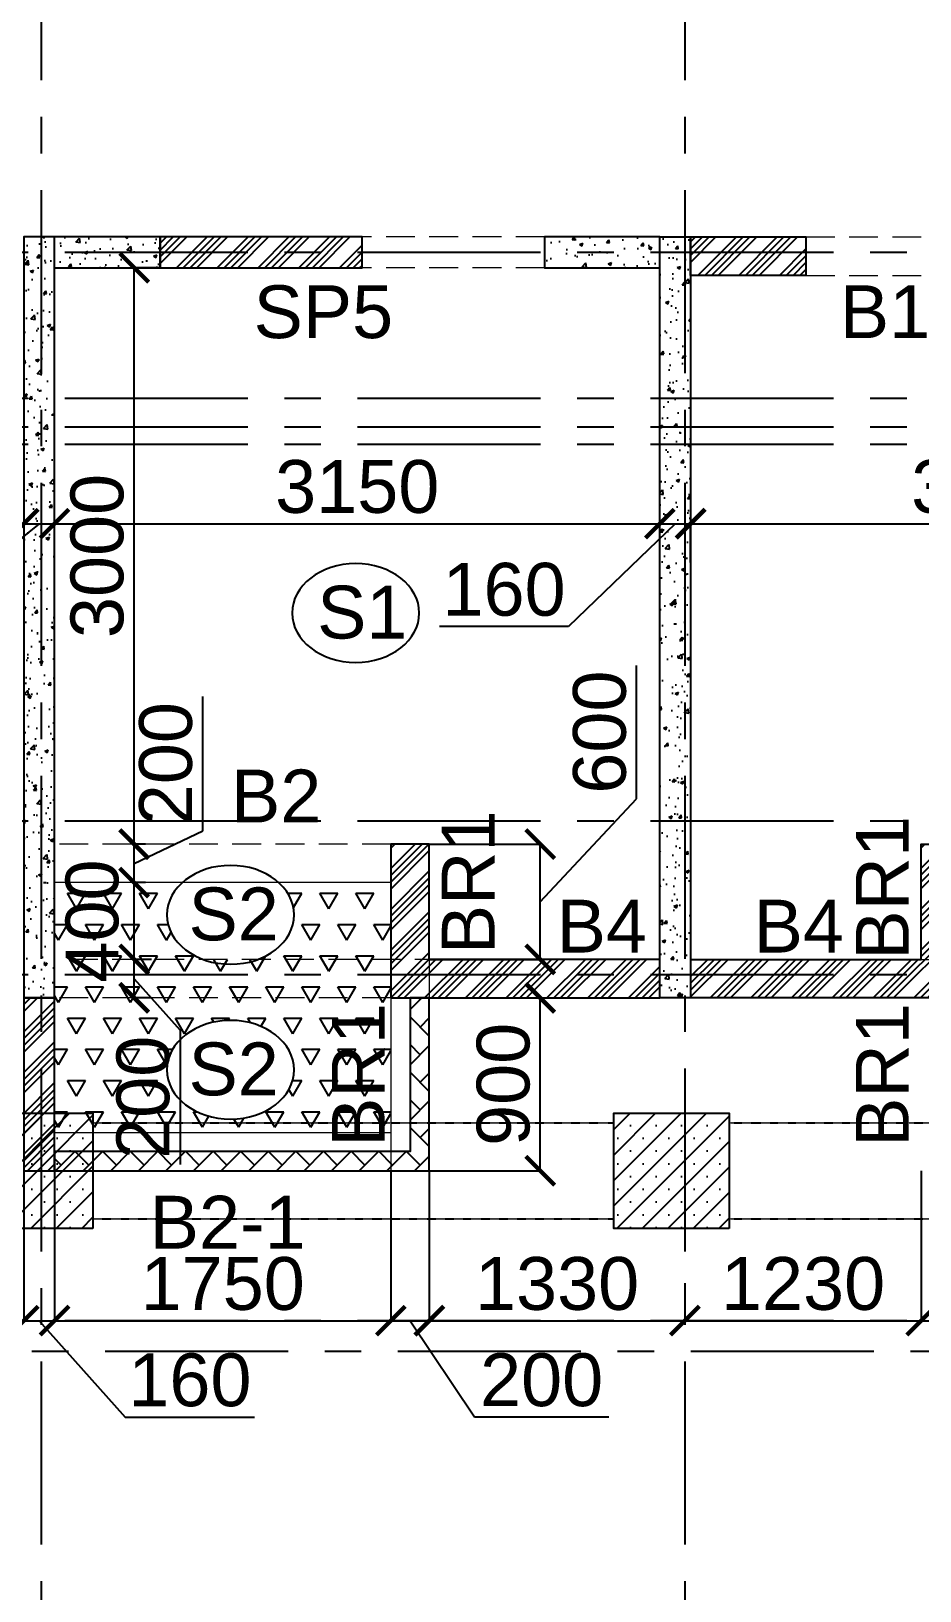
# Model space of a CAD drawing. Header units: inches. Extents: x 278200 to 407749, y -182622 to -96622.
# Drawn here: x 298799 to 303423, y -118751 to -110634 of the extents above; entities that cross this region are included whole.
import ezdxf

# ---------------------------------------------------------------- set-up
doc = ezdxf.new("R2010")
doc.units = ezdxf.units.IN
doc.header["$MEASUREMENT"] = 0
for name, pattern in [('CENTER', [50.8, 31.75, -6.35, 6.35, -6.35]), ('DASHED2', [9.525, 6.35, -3.175]), ('Hidden', [3, 2, -1])]:
    doc.linetypes.add(name, pattern=pattern)
for name, color, linetype in [('160 R.C. WALL HAT', 8, 'Continuous'), ('160 R.C.WALL', 6, 'Continuous'), ('AR-Column', 40, 'Continuous'), ('AR-Hidden', 251, 'DASHED2'), ('BAL. PARAPET WALL', 4, 'Continuous'), ('BEAM TEXT', 4, 'Continuous'), ('DIM', 251, 'Continuous'), ('GRID', 8, 'CENTER'), ('NON S.WALL HATCH', 8, 'Continuous'), ('NON STRUC R.C.WALL', 6, 'Continuous'), ('NON.STRUC.R.C.WALLS', 1, 'Continuous'), ('PARAPET WALL', 4, 'Continuous'), ('SPANRAL BEAM', 3, 'Continuous'), ('SUNKEN', 8, 'Continuous')]:
    doc.layers.add(name, color=color, linetype=linetype)
for name, color, linetype, lineweight in [('BEAMS', 3, 'Continuous', 0), ('SLAB CIR', 1, 'Continuous', 25), ('SLAB TXT', 3, 'Continuous', 0)]:
    doc.layers.add(name, color=color, linetype=linetype, lineweight=lineweight)
doc.styles.add('T200', font='sanss___.ttf', dxfattribs={"height": 275})
doc.styles.add('T300', font='sanss___.ttf', dxfattribs={"height": 350})
doc.dimstyles.new('T 200', dxfattribs={"dimtxt": 275, "dimasz": 150, "dimexe": 1, "dimexo": 0, "dimgap": 50, "dimtad": 1, "dimdec": 0, "dimrnd": 5, "dimdsep": 46, "dimtxsty": 'T200', "dimblk": 'ARCHTICK', "dimcen": 2.5, "dimdle": 1, "dimclrd": 5, "dimclre": 253, "dimclrt": 1, "dimadec": 0, "dimazin": 0, "dimtfac": 1, "dimtdec": 0, "dimtmove": 2, "dimatfit": 3, "dimfxl": 0, "dimarcsym": 0})
pattern_1 = [(45, (2626358.34, -227125.94), (-106.066017, 106.066017), []), (45, (2626393.7, -227125.94), (-106.066017, 106.066017), []), (45, (2626429.05, -227125.94), (-106.066017, 106.066017), []), (45, (2626464.41, -227125.94), (-106.066017, 106.066017), [])]
pattern_2 = [(50, (2464819.82, 125850.9), (179.315046, -15.688034), [18.75, -206.25]), (355, (2464819.82, 125850.9), (-34.687833, 188.048033), [15, -165]), (100.4514445, (2464834.76, 125849.6), (144.627212, 172.359998), [15.935048, -175.285528]), (46.1842, (2464819.82, 125900.9), (266.810333, -41.37982), [28.125, -309.375]), (96.635635, (2464842.05, 125897.46), (233.665486, 243.52965), [23.902586, -262.92844]), (351.184164, (2464819.82, 125900.9), (233.665486, 243.52965), [22.5, -247.5]), (21, (2464844.82, 125888.4), (149.226763, -100.654723), [18.75, -206.25]), (326, (2464844.82, 125888.4), (60.828833, 181.287511), [15, -165]), (71.451445, (2464857.25, 125880.02), (210.055594, 80.632788), [15.935047, -175.285528]), (37.5, (2464819.816, 125850.906), (3.0399638, 83.2234635), [0, -163, 0, -167.5, 0, -165.625]), (7.5, (2464819.82, 125850.91), (65.7673844, 98.602928), [0, -95.5, 0, -159.25, 0, -63.125]), (327.5, (2464764.066, 125850.906), (133.455609, -5.638718), [0, -62.5, 0, -195, 0, -258.75]), (317.5, (2464739.07, 125850.91), (145.7965423, 25.0262456), [0, -81.25, 0, -129.5, 0, -183.75])]
pattern_3 = [(45, (-131825.64, 75915.45), (-66.29126, 66.29126), []), (45, (-131759.35, 75915.45), (-66.29126, 66.29126), [0, -93.75])]

# ---------------------------------------------------------------- blocks, each defined once
blk = doc.blocks.new('_ARCHTICK')
at = {"color": 0, "linetype": 'ByBlock', "const_width": 0.15}
blk.add_lwpolyline([(-0.5, -0.5), (0.5, 0.5)], dxfattribs=at)
blk = doc.blocks.new('*D627')
at = {"layer": 'Defpoints', "color": 0}
for p in [(295610.7, -112968.7, 14.7), (298760.7, -112968.7, 14.7), (298760.7, -113197.1)]:
    blk.add_point(p, dxfattribs=at)
at = {"layer": 'DIM', "color": 253, "lineweight": -2}
for p, q in [((295610.7, -112968.7), (295610.7, -113198.1)), ((298760.7, -112968.7), (298760.7, -113198.1))]:
    blk.add_line(p, q, dxfattribs=at)
at = {"layer": 'DIM', "color": 5, "lineweight": -2}
blk.add_line((295609.7, -113197.1), (298761.7, -113197.1), dxfattribs=at)
at = {"layer": 'DIM', "color": 5, "lineweight": -2, "xscale": 150, "yscale": 150, "zscale": 150, "rotation": 180}
blk.add_blockref('_ARCHTICK', (295610.7, -113197.1), dxfattribs=at)
at = {"layer": 'DIM', "color": 5, "lineweight": -2, "xscale": 150, "yscale": 150, "zscale": 150}
blk.add_blockref('_ARCHTICK', (298760.7, -113197.1), dxfattribs=at)
at = {"layer": 'DIM', "color": 1, "insert": (297185.7, -113005.2), "char_height": 275, "attachment_point": 5, "style": 'T200'}
blk.add_mtext('3150', dxfattribs=at)
blk = doc.blocks.new('*D641')
at = {"layer": 'Defpoints', "color": 0}
for p in [(298760.7, -112968.7, 14.7), (298920.7, -113197.1), (298920.7, -113380.6, 14.7)]:
    blk.add_point(p, dxfattribs=at)
at = {"layer": 'DIM', "color": 253, "lineweight": -2}
for p, q in [((298760.7, -112968.7), (298760.7, -113198.1)), ((298920.7, -113380.6), (298920.7, -113196.1))]:
    blk.add_line(p, q, dxfattribs=at)
at = {"layer": 'DIM', "color": 5, "lineweight": -2}
for p, q in [((298840.7, -113197.1), (298324.5, -113613.4)), ((298759.7, -113197.1), (298921.7, -113197.1)), ((298324.5, -113613.4), (297652.3, -113613.4))]:
    blk.add_line(p, q, dxfattribs=at)
at = {"layer": 'DIM', "color": 5, "lineweight": -2, "xscale": 150, "yscale": 150, "zscale": 150, "rotation": 180}
blk.add_blockref('_ARCHTICK', (298760.7, -113197.1), dxfattribs=at)
at = {"layer": 'DIM', "color": 5, "lineweight": -2, "xscale": 150, "yscale": 150, "zscale": 150}
blk.add_blockref('_ARCHTICK', (298920.7, -113197.1), dxfattribs=at)
at = {"layer": 'DIM', "color": 1, "insert": (297988.4, -113421.6), "char_height": 275, "attachment_point": 5, "style": 'T200'}
blk.add_mtext('160', dxfattribs=at)
blk = doc.blocks.new('*D642')
at = {"layer": 'Defpoints', "color": 0}
for p in [(302070.7, -113197.1), (298920.7, -113380.6, 14.7), (302070.7, -113375.6, 14.7)]:
    blk.add_point(p, dxfattribs=at)
at = {"layer": 'DIM', "color": 5, "lineweight": -2}
blk.add_line((298919.7, -113197.1), (302071.7, -113197.1), dxfattribs=at)
at = {"layer": 'DIM', "color": 253, "lineweight": -2}
for p, q in [((298920.7, -113380.6), (298920.7, -113196.1)), ((302070.7, -113375.6), (302070.7, -113196.1))]:
    blk.add_line(p, q, dxfattribs=at)
at = {"layer": 'DIM', "color": 5, "lineweight": -2, "xscale": 150, "yscale": 150, "zscale": 150, "rotation": 180}
blk.add_blockref('_ARCHTICK', (298920.7, -113197.1), dxfattribs=at)
at = {"layer": 'DIM', "color": 5, "lineweight": -2, "xscale": 150, "yscale": 150, "zscale": 150}
blk.add_blockref('_ARCHTICK', (302070.7, -113197.1), dxfattribs=at)
at = {"layer": 'DIM', "color": 1, "insert": (300495.7, -113005.2), "char_height": 275, "attachment_point": 5, "style": 'T200'}
blk.add_mtext('3150', dxfattribs=at)
blk = doc.blocks.new('*D643')
at = {"layer": 'Defpoints', "color": 0}
for p in [(302230.7, -113197.1), (302070.7, -113375.6, 14.7), (302230.7, -113398.7, 14.7)]:
    blk.add_point(p, dxfattribs=at)
at = {"layer": 'DIM', "color": 5, "lineweight": -2}
for p, q in [((302150.7, -113197.1), (301595.9, -113732.2)), ((302069.7, -113197.1), (302231.7, -113197.1)), ((301595.9, -113732.2), (300923.6, -113732.2))]:
    blk.add_line(p, q, dxfattribs=at)
at = {"layer": 'DIM', "color": 253, "lineweight": -2}
for p, q in [((302070.7, -113375.6), (302070.7, -113196.1)), ((302230.7, -113398.7), (302230.7, -113196.1))]:
    blk.add_line(p, q, dxfattribs=at)
at = {"layer": 'DIM', "color": 5, "lineweight": -2, "xscale": 150, "yscale": 150, "zscale": 150, "rotation": 180}
blk.add_blockref('_ARCHTICK', (302070.7, -113197.1), dxfattribs=at)
at = {"layer": 'DIM', "color": 5, "lineweight": -2, "xscale": 150, "yscale": 150, "zscale": 150}
blk.add_blockref('_ARCHTICK', (302230.7, -113197.1), dxfattribs=at)
at = {"layer": 'DIM', "color": 1, "insert": (301259.8, -113540.3), "char_height": 275, "attachment_point": 5, "style": 'T200'}
blk.add_mtext('160', dxfattribs=at)
blk = doc.blocks.new('*D644')
at = {"layer": 'Defpoints', "color": 0}
for p in [(305380.7, -113197.1), (305380.7, -113375.3, 14.7), (302230.7, -113398.7, 14.7)]:
    blk.add_point(p, dxfattribs=at)
at = {"layer": 'DIM', "color": 5, "lineweight": -2}
blk.add_line((302229.7, -113197.1), (305381.7, -113197.1), dxfattribs=at)
at = {"layer": 'DIM', "color": 253, "lineweight": -2}
for p, q in [((302230.7, -113398.7), (302230.7, -113196.1)), ((305380.7, -113375.3), (305380.7, -113196.1))]:
    blk.add_line(p, q, dxfattribs=at)
at = {"layer": 'DIM', "color": 5, "lineweight": -2, "xscale": 150, "yscale": 150, "zscale": 150, "rotation": 180}
blk.add_blockref('_ARCHTICK', (302230.7, -113197.1), dxfattribs=at)
at = {"layer": 'DIM', "color": 5, "lineweight": -2, "xscale": 150, "yscale": 150, "zscale": 150}
blk.add_blockref('_ARCHTICK', (305380.7, -113197.1), dxfattribs=at)
at = {"layer": 'DIM', "color": 1, "insert": (303805.7, -113005.2), "char_height": 275, "attachment_point": 5, "style": 'T200'}
blk.add_mtext('3150', dxfattribs=at)
blk = doc.blocks.new('*D261')
at = {"layer": 'Defpoints', "color": 0}
for p in [(300870.7, -115664.9, 14.7), (301448.1, -115664.9), (300870.7, -116564.9, 14.7)]:
    blk.add_point(p, dxfattribs=at)
at = {"layer": 'DIM', "color": 253, "lineweight": -2}
for p, q in [((300870.7, -115664.9), (301449.1, -115664.9)), ((300870.7, -116564.9), (301449.1, -116564.9))]:
    blk.add_line(p, q, dxfattribs=at)
at = {"layer": 'DIM', "color": 5, "lineweight": -2}
blk.add_line((301448.1, -116565.9), (301448.1, -115663.9), dxfattribs=at)
at = {"layer": 'DIM', "color": 5, "lineweight": -2, "xscale": 150, "yscale": 150, "zscale": 150}
for p, rotation in [((301448.1, -115664.9), 90), ((301448.1, -116564.9), 270)]:
    blk.add_blockref('_ARCHTICK', p, dxfattribs=dict(at, rotation=rotation))
at = {"layer": 'DIM', "color": 1, "insert": (301256.5, -116114.9), "char_height": 275, "attachment_point": 5, "rotation": 90, "style": 'T200'}
blk.add_mtext('900', dxfattribs=at)
blk = doc.blocks.new('*D262')
at = {"layer": 'Defpoints', "color": 0}
for p in [(300870.7, -114864.9, 14.7), (301448.1, -114864.9), (300870.7, -115464.9, 14.7)]:
    blk.add_point(p, dxfattribs=at)
at = {"layer": 'DIM', "color": 5, "lineweight": -2}
for p, q in [((301949.6, -114629.1), (301949.6, -113934.2)), ((301448.1, -115164.9), (301949.6, -114629.1)), ((301448.1, -115465.9), (301448.1, -114863.9))]:
    blk.add_line(p, q, dxfattribs=at)
at = {"layer": 'DIM', "color": 253, "lineweight": -2}
for p, q in [((300870.7, -114864.9), (301449.1, -114864.9)), ((300870.7, -115464.9), (301449.1, -115464.9))]:
    blk.add_line(p, q, dxfattribs=at)
at = {"layer": 'DIM', "color": 5, "lineweight": -2, "xscale": 150, "yscale": 150, "zscale": 150}
for p, rotation in [((301448.1, -114864.9), 90), ((301448.1, -115464.9), 270)]:
    blk.add_blockref('_ARCHTICK', p, dxfattribs=dict(at, rotation=rotation))
at = {"layer": 'DIM', "color": 1, "insert": (301757.8, -114281.6), "char_height": 275, "attachment_point": 5, "rotation": 90, "style": 'T200'}
blk.add_mtext('600', dxfattribs=at)
blk = doc.blocks.new('*D263')
at = {"layer": 'Defpoints', "color": 0}
for p in [(296970.7, -116564.9, 14.7), (298760.7, -116564.9, 14.7), (298760.7, -117344.9)]:
    blk.add_point(p, dxfattribs=at)
at = {"layer": 'DIM', "color": 253, "lineweight": -2}
for p, q in [((296970.7, -116564.9), (296970.7, -117345.9)), ((298760.7, -116564.9), (298760.7, -117345.9))]:
    blk.add_line(p, q, dxfattribs=at)
at = {"layer": 'DIM', "color": 5, "lineweight": -2}
blk.add_line((296969.7, -117344.9), (298761.7, -117344.9), dxfattribs=at)
at = {"layer": 'DIM', "color": 5, "lineweight": -2, "xscale": 150, "yscale": 150, "zscale": 150, "rotation": 180}
blk.add_blockref('_ARCHTICK', (296970.7, -117344.9), dxfattribs=at)
at = {"layer": 'DIM', "color": 5, "lineweight": -2, "xscale": 150, "yscale": 150, "zscale": 150}
blk.add_blockref('_ARCHTICK', (298760.7, -117344.9), dxfattribs=at)
at = {"layer": 'DIM', "color": 1, "insert": (297865.7, -117153.3), "char_height": 275, "attachment_point": 5, "style": 'T200'}
blk.add_mtext('1790', dxfattribs=at)
blk = doc.blocks.new('*D264')
at = {"layer": 'Defpoints', "color": 0}
for p in [(298760.7, -116564.9, 14.7), (298920.7, -116564.9, 14.7), (298920.7, -117344.9)]:
    blk.add_point(p, dxfattribs=at)
at = {"layer": 'DIM', "color": 253, "lineweight": -2}
for p, q in [((298760.7, -116564.9), (298760.7, -117345.9)), ((298920.7, -116564.9), (298920.7, -117345.9))]:
    blk.add_line(p, q, dxfattribs=at)
at = {"layer": 'DIM', "color": 5, "lineweight": -2}
for p, q in [((298759.7, -117344.9), (298921.7, -117344.9)), ((298840.7, -117344.9), (299289, -117846.4)), ((299289, -117846.4), (299961.3, -117846.4))]:
    blk.add_line(p, q, dxfattribs=at)
at = {"layer": 'DIM', "color": 5, "lineweight": -2, "xscale": 150, "yscale": 150, "zscale": 150, "rotation": 180}
blk.add_blockref('_ARCHTICK', (298760.7, -117344.9), dxfattribs=at)
at = {"layer": 'DIM', "color": 5, "lineweight": -2, "xscale": 150, "yscale": 150, "zscale": 150}
blk.add_blockref('_ARCHTICK', (298920.7, -117344.9), dxfattribs=at)
at = {"layer": 'DIM', "color": 1, "insert": (299625.1, -117654.6), "char_height": 275, "attachment_point": 5, "style": 'T200'}
blk.add_mtext('160', dxfattribs=at)
blk = doc.blocks.new('*D265')
at = {"layer": 'Defpoints', "color": 0}
for p in [(298920.7, -116564.9, 14.7), (300670.7, -116564.9, 14.7), (300670.7, -117344.9)]:
    blk.add_point(p, dxfattribs=at)
at = {"layer": 'DIM', "color": 253, "lineweight": -2}
for p, q in [((298920.7, -116564.9), (298920.7, -117345.9)), ((300670.7, -116564.9), (300670.7, -117345.9))]:
    blk.add_line(p, q, dxfattribs=at)
at = {"layer": 'DIM', "color": 5, "lineweight": -2}
blk.add_line((298919.7, -117344.9), (300671.7, -117344.9), dxfattribs=at)
at = {"layer": 'DIM', "color": 5, "lineweight": -2, "xscale": 150, "yscale": 150, "zscale": 150, "rotation": 180}
blk.add_blockref('_ARCHTICK', (298920.7, -117344.9), dxfattribs=at)
at = {"layer": 'DIM', "color": 5, "lineweight": -2, "xscale": 150, "yscale": 150, "zscale": 150}
blk.add_blockref('_ARCHTICK', (300670.7, -117344.9), dxfattribs=at)
at = {"layer": 'DIM', "color": 1, "insert": (299795.7, -117153.3), "char_height": 275, "attachment_point": 5, "style": 'T200'}
blk.add_mtext('1750', dxfattribs=at)
blk = doc.blocks.new('*D266')
at = {"layer": 'Defpoints', "color": 0}
for p in [(300670.7, -116564.9, 14.7), (300870.7, -116564.9, 14.7), (300870.7, -117344.9)]:
    blk.add_point(p, dxfattribs=at)
at = {"layer": 'DIM', "color": 253, "lineweight": -2}
for p, q in [((300670.7, -116564.9), (300670.7, -117345.9)), ((300870.7, -116564.9), (300870.7, -117345.9))]:
    blk.add_line(p, q, dxfattribs=at)
at = {"layer": 'DIM', "color": 5, "lineweight": -2}
for p, q in [((300669.7, -117344.9), (300871.7, -117344.9)), ((300770.7, -117344.9), (301106, -117845.9)), ((301106, -117845.9), (301804.3, -117845.9))]:
    blk.add_line(p, q, dxfattribs=at)
at = {"layer": 'DIM', "color": 5, "lineweight": -2, "xscale": 150, "yscale": 150, "zscale": 150, "rotation": 180}
blk.add_blockref('_ARCHTICK', (300670.7, -117344.9), dxfattribs=at)
at = {"layer": 'DIM', "color": 5, "lineweight": -2, "xscale": 150, "yscale": 150, "zscale": 150}
blk.add_blockref('_ARCHTICK', (300870.7, -117344.9), dxfattribs=at)
at = {"layer": 'DIM', "color": 1, "insert": (301455.2, -117654.2), "char_height": 275, "attachment_point": 5, "style": 'T200'}
blk.add_mtext('200', dxfattribs=at)
blk = doc.blocks.new('*D267')
at = {"layer": 'Defpoints', "color": 0}
for p in [(300870.7, -116564.9, 14.7), (302200.7, -117149.8, 14.7), (302200.7, -117344.9)]:
    blk.add_point(p, dxfattribs=at)
at = {"layer": 'DIM', "color": 253, "lineweight": -2}
for p, q in [((300870.7, -116564.9), (300870.7, -117345.9)), ((302200.7, -117149.8), (302200.7, -117345.9))]:
    blk.add_line(p, q, dxfattribs=at)
at = {"layer": 'DIM', "color": 5, "lineweight": -2}
blk.add_line((300869.7, -117344.9), (302201.7, -117344.9), dxfattribs=at)
at = {"layer": 'DIM', "color": 5, "lineweight": -2, "xscale": 150, "yscale": 150, "zscale": 150, "rotation": 180}
blk.add_blockref('_ARCHTICK', (300870.7, -117344.9), dxfattribs=at)
at = {"layer": 'DIM', "color": 5, "lineweight": -2, "xscale": 150, "yscale": 150, "zscale": 150}
blk.add_blockref('_ARCHTICK', (302200.7, -117344.9), dxfattribs=at)
at = {"layer": 'DIM', "color": 1, "insert": (301535.7, -117153.1), "char_height": 275, "attachment_point": 5, "style": 'T200'}
blk.add_mtext('1330', dxfattribs=at)
blk = doc.blocks.new('*D268')
at = {"layer": 'Defpoints', "color": 0}
for p in [(303430.7, -116564.9, 14.7), (302200.7, -117149.8, 14.7), (303430.7, -117344.9)]:
    blk.add_point(p, dxfattribs=at)
at = {"layer": 'DIM', "color": 253, "lineweight": -2}
for p, q in [((303430.7, -116564.9), (303430.7, -117345.9)), ((302200.7, -117149.8), (302200.7, -117345.9))]:
    blk.add_line(p, q, dxfattribs=at)
at = {"layer": 'DIM', "color": 5, "lineweight": -2}
blk.add_line((302199.7, -117344.9), (303431.7, -117344.9), dxfattribs=at)
at = {"layer": 'DIM', "color": 5, "lineweight": -2, "xscale": 150, "yscale": 150, "zscale": 150, "rotation": 180}
blk.add_blockref('_ARCHTICK', (302200.7, -117344.9), dxfattribs=at)
at = {"layer": 'DIM', "color": 5, "lineweight": -2, "xscale": 150, "yscale": 150, "zscale": 150}
blk.add_blockref('_ARCHTICK', (303430.7, -117344.9), dxfattribs=at)
at = {"layer": 'DIM', "color": 1, "insert": (302815.7, -117153.1), "char_height": 275, "attachment_point": 5, "style": 'T200'}
blk.add_mtext('1230', dxfattribs=at)
blk = doc.blocks.new('*D269')
at = {"layer": 'Defpoints', "color": 0}
for p in [(303430.7, -116564.9, 14.7), (303630.7, -116564.9, 14.7), (303630.7, -117344.9)]:
    blk.add_point(p, dxfattribs=at)
at = {"layer": 'DIM', "color": 253, "lineweight": -2}
for p, q in [((303430.7, -116564.9), (303430.7, -117345.9)), ((303630.7, -116564.9), (303630.7, -117345.9))]:
    blk.add_line(p, q, dxfattribs=at)
at = {"layer": 'DIM', "color": 5, "lineweight": -2}
for p, q in [((303429.7, -117344.9), (303631.7, -117344.9)), ((303530.7, -117344.9), (303846.3, -117845.9)), ((303846.3, -117845.9), (304544.6, -117845.9))]:
    blk.add_line(p, q, dxfattribs=at)
at = {"layer": 'DIM', "color": 5, "lineweight": -2, "xscale": 150, "yscale": 150, "zscale": 150, "rotation": 180}
blk.add_blockref('_ARCHTICK', (303430.7, -117344.9), dxfattribs=at)
at = {"layer": 'DIM', "color": 5, "lineweight": -2, "xscale": 150, "yscale": 150, "zscale": 150}
blk.add_blockref('_ARCHTICK', (303630.7, -117344.9), dxfattribs=at)
at = {"layer": 'DIM', "color": 1, "insert": (304195.4, -117654.2), "char_height": 275, "attachment_point": 5, "style": 'T200'}
blk.add_mtext('200', dxfattribs=at)
blk = doc.blocks.new('*D273')
at = {"layer": 'Defpoints', "color": 0}
for p in [(299335.1, -115464.9), (299425.4, -115464.9, 14.7), (299425.4, -115664.9, 14.7)]:
    blk.add_point(p, dxfattribs=at)
at = {"layer": 'DIM', "color": 253, "lineweight": -2}
for p, q in [((299425.4, -115464.9), (299334.1, -115464.9)), ((299425.4, -115664.9), (299334.1, -115664.9))]:
    blk.add_line(p, q, dxfattribs=at)
at = {"layer": 'DIM', "color": 5, "lineweight": -2}
for p, q in [((299335.1, -115665.9), (299335.1, -115463.9)), ((299335.1, -115564.9), (299573.6, -115833.2)), ((299573.6, -115833.2), (299573.6, -116531.5))]:
    blk.add_line(p, q, dxfattribs=at)
at = {"layer": 'DIM', "color": 5, "lineweight": -2, "xscale": 150, "yscale": 150, "zscale": 150}
for p, rotation in [((299335.1, -115464.9), 90), ((299335.1, -115664.9), 270)]:
    blk.add_blockref('_ARCHTICK', p, dxfattribs=dict(at, rotation=rotation))
at = {"layer": 'DIM', "color": 1, "insert": (299382, -116182.3), "char_height": 275, "attachment_point": 5, "rotation": 90, "style": 'T200'}
blk.add_mtext('200', dxfattribs=at)
blk = doc.blocks.new('*D274')
at = {"layer": 'Defpoints', "color": 0}
for p in [(299335.1, -115064.9), (299394.7, -115064.9, 14.7), (299425.4, -115464.9, 14.7)]:
    blk.add_point(p, dxfattribs=at)
at = {"layer": 'DIM', "color": 253, "lineweight": -2}
for p, q in [((299394.7, -115064.9), (299334.1, -115064.9)), ((299425.4, -115464.9), (299334.1, -115464.9))]:
    blk.add_line(p, q, dxfattribs=at)
at = {"layer": 'DIM', "color": 5, "lineweight": -2}
blk.add_line((299335.1, -115465.9), (299335.1, -115063.9), dxfattribs=at)
at = {"layer": 'DIM', "color": 5, "lineweight": -2, "xscale": 150, "yscale": 150, "zscale": 150}
for p, rotation in [((299335.1, -115064.9), 90), ((299335.1, -115464.9), 270)]:
    blk.add_blockref('_ARCHTICK', p, dxfattribs=dict(at, rotation=rotation))
at = {"layer": 'DIM', "color": 1, "insert": (299117.4, -115264.9), "char_height": 275, "attachment_point": 5, "rotation": 90, "style": 'T200'}
blk.add_mtext('400', dxfattribs=at)
blk = doc.blocks.new('*D275')
at = {"layer": 'Defpoints', "color": 0}
for p in [(299335.1, -114864.9), (299394.7, -114864.9, 14.7), (299394.7, -115064.9, 14.7)]:
    blk.add_point(p, dxfattribs=at)
at = {"layer": 'DIM', "color": 5, "lineweight": -2}
for p, q in [((299691.8, -114794.9), (299691.8, -114096.6)), ((299335.1, -114964.9), (299691.8, -114794.9)), ((299335.1, -115065.9), (299335.1, -114863.9))]:
    blk.add_line(p, q, dxfattribs=at)
at = {"layer": 'DIM', "color": 253, "lineweight": -2}
for p, q in [((299394.7, -114864.9), (299334.1, -114864.9)), ((299394.7, -115064.9), (299334.1, -115064.9))]:
    blk.add_line(p, q, dxfattribs=at)
at = {"layer": 'DIM', "color": 5, "lineweight": -2, "xscale": 150, "yscale": 150, "zscale": 150}
for p, rotation in [((299335.1, -114864.9), 90), ((299335.1, -115064.9), 270)]:
    blk.add_blockref('_ARCHTICK', p, dxfattribs=dict(at, rotation=rotation))
at = {"layer": 'DIM', "color": 1, "insert": (299500.2, -114445.8), "char_height": 275, "attachment_point": 5, "rotation": 90, "style": 'T200'}
blk.add_mtext('200', dxfattribs=at)
blk = doc.blocks.new('*D276')
at = {"layer": 'Defpoints', "color": 0}
for p in [(299335.1, -111864.9), (299470.7, -111864.9, 14.7), (299394.7, -114864.9, 14.7)]:
    blk.add_point(p, dxfattribs=at)
at = {"layer": 'DIM', "color": 253, "lineweight": -2}
for p, q in [((299470.7, -111864.9), (299334.1, -111864.9)), ((299394.7, -114864.9), (299334.1, -114864.9))]:
    blk.add_line(p, q, dxfattribs=at)
at = {"layer": 'DIM', "color": 5, "lineweight": -2}
blk.add_line((299335.1, -114865.9), (299335.1, -111863.9), dxfattribs=at)
at = {"layer": 'DIM', "color": 5, "lineweight": -2, "xscale": 150, "yscale": 150, "zscale": 150}
for p, rotation in [((299335.1, -111864.9), 90), ((299335.1, -114864.9), 270)]:
    blk.add_blockref('_ARCHTICK', p, dxfattribs=dict(at, rotation=rotation))
at = {"layer": 'DIM', "color": 1, "insert": (299143.2, -113364.9), "char_height": 275, "attachment_point": 5, "rotation": 90, "style": 'T200'}
blk.add_mtext('3000', dxfattribs=at)
blk = doc.blocks.new('A$C02A55DAE')
at = {"layer": 'NON S.WALL HATCH'}
h = blk.add_hatch(dxfattribs=at)
h.set_pattern_fill('SACNCR', color=256, scale=1000)
h.set_pattern_definition(pattern_3)
h.paths.add_polyline_path([(13860, -10920), (13260, -10920), (13260, -10320), (13860, -10320)])
h = blk.add_hatch(dxfattribs=at)
h.set_pattern_fill('SACNCR', color=256, scale=1000)
h.set_pattern_definition(pattern_3)
h.paths.add_polyline_path([(17170, -10920), (16570, -10920), (16570, -10320), (17170, -10320)])
at = {"layer": 'AR-Column', "color": 4, "elevation": -29.5}
for points in [[(13860, -10920), (13260, -10920), (13260, -10320), (13860, -10320)], [(17170, -10920), (16570, -10920), (16570, -10320), (17170, -10320)]]:
    blk.add_lwpolyline(points, close=True, dxfattribs=at)
at = {"layer": 'AR-Hidden', "ltscale": 0.009}
for p, q in [((13860, -10370, -29.5), (16570, -10370, -29.5)), ((17170, -10370, -29.5), (19880, -10370, -29.5)), ((13860, -10870, -29.5), (16570, -10870, -29.5)), ((17170, -10870, -29.5), (19880, -10870, -29.5))]:
    blk.add_line(p, q, dxfattribs=at)

msp = doc.modelspace()

# ---------------------------------------------------------------- hatches: boundary and pattern name
at = {"layer": '160 R.C. WALL HAT'}
h = msp.add_hatch(dxfattribs=at)
h.set_pattern_fill('AR-CONC', color=256, scale=25)
h.set_pattern_definition([(50, (2477889.82, 119190.9), (179.315046, -15.688034), [18.75, -206.25]), (355, (2477889.82, 119190.9), (-34.687833, 188.048033), [15, -165]), (100.4514445, (2477904.76, 119189.6), (144.627212, 172.359998), [15.935048, -175.285528]), (46.1842, (2477889.82, 119240.9), (266.810333, -41.37982), [28.125, -309.375]), (96.635635, (2477912.05, 119237.46), (233.665486, 243.52965), [23.902586, -262.92844]), (351.184164, (2477889.82, 119240.9), (233.665486, 243.52965), [22.5, -247.5]), (21, (2477914.82, 119228.4), (149.226763, -100.654723), [18.75, -206.25]), (326, (2477914.82, 119228.4), (60.828833, 181.287511), [15, -165]), (71.451445, (2477927.25, 119220.02), (210.055594, 80.632788), [15.935047, -175.285528]), (37.5, (2477889.816, 119190.906), (3.0399638, 83.2234635), [0, -163, 0, -167.5, 0, -165.625]), (7.5, (2477889.82, 119190.91), (65.7673844, 98.602928), [0, -95.5, 0, -159.25, 0, -63.125]), (327.5, (2477834.066, 119190.906), (133.455609, -5.638718), [0, -62.5, 0, -195, 0, -258.75]), (317.5, (2477809.07, 119190.91), (145.7965423, 25.0262456), [0, -81.25, 0, -129.5, 0, -183.75])])
h.paths.add_polyline_path([(298760.7, -115664.9), (298920.7, -115664.9), (298920.7, -111704.9), (298760.7, -111704.9)])
h = msp.add_hatch(dxfattribs=at)
h.set_pattern_fill('AR-CONC', color=256, scale=25)
h.set_pattern_definition(pattern_2)
h.paths.add_polyline_path([(299470.7, -111704.9), (299470.7, -111864.9), (298920.7, -111864.9), (298920.7, -111704.9)])
h = msp.add_hatch(dxfattribs=at)
h.set_pattern_fill('AR-CONC', color=256, scale=25)
h.set_pattern_definition(pattern_2)
h.paths.add_polyline_path([(302070.7, -111864.9), (302070.7, -111704.9), (301470.7, -111704.9), (301470.7, -111864.9)])
h = msp.add_hatch(dxfattribs=at)
h.set_pattern_fill('AR-CONC', color=256, scale=25)
h.set_pattern_definition(pattern_2)
h.paths.add_polyline_path([(302230.7, -111704.9), (302070.7, -111704.9), (302070.7, -115664.9), (302230.7, -115664.9)])
at = {"layer": 'BAL. PARAPET WALL'}
h = msp.add_hatch(dxfattribs=at)
h.set_pattern_fill('AR-HBONE', color=256, angle=90, style=0)
h.set_pattern_definition([(135, (-197760.66, -2241623.19), (-143.684098, 2e-14), [304.8, -101.6]), (225, (-197832.51, -2241551.35), (-143.684098, 2e-14), [304.8, -101.6])])
h.paths.add_polyline_path([(298920.7, -116464.9), (298920.7, -116564.9), (300870.7, -116564.9), (300870.7, -115664.9), (300770.7, -115664.9), (300770.7, -116464.9)])
at = {"layer": 'NON STRUC R.C.WALL'}
h = msp.add_hatch(dxfattribs=at)
h.set_pattern_fill('ANSI34', color=1, scale=200)
h.set_pattern_definition(pattern_1)
h.paths.add_polyline_path([(300520.7, -111704.9), (299470.7, -111704.9), (299470.7, -111864.9), (300520.7, -111864.9)])
h = msp.add_hatch(dxfattribs=at)
h.set_pattern_fill('ANSI34', color=1, scale=200)
h.set_pattern_definition([(45, (2623808.34, -227125.94), (-106.066017, 106.066017), []), (45, (2623843.7, -227125.94), (-106.066017, 106.066017), []), (45, (2623879.05, -227125.94), (-106.066017, 106.066017), []), (45, (2623914.41, -227125.94), (-106.066017, 106.066017), [])])
h.paths.add_polyline_path([(302230.7, -111704.9), (302830.7, -111704.9), (302830.7, -111904.9), (302230.7, -111904.9)])
h = msp.add_hatch(dxfattribs=at)
h.set_pattern_fill('ANSI34', color=1, scale=200)
h.set_pattern_definition(pattern_1)
h.paths.add_polyline_path([(302070.7, -115464.9), (300870.7, -115464.9), (300870.7, -114864.9), (300670.7, -114864.9), (300670.7, -115664.9), (302070.7, -115664.9)])
h = msp.add_hatch(dxfattribs=at)
h.set_pattern_fill('ANSI34', color=1, scale=200)
h.set_pattern_definition(pattern_1)
h.paths.add_polyline_path([(302230.7, -115464.9), (303430.7, -115464.9), (303430.7, -114864.9), (303630.7, -114864.9), (303630.7, -115664.9), (302230.7, -115664.9)])
h = msp.add_hatch(dxfattribs=at)
h.set_pattern_fill('ANSI34', color=1, scale=200)
h.set_pattern_definition(pattern_1)
h.paths.add_polyline_path([(298920.7, -115664.9), (298760.7, -115664.9), (298760.7, -116564.9), (298920.7, -116564.9)])
at = {"layer": 'SUNKEN'}
h = msp.add_hatch(dxfattribs=at)
h.set_pattern_fill('TRIANG', color=256, scale=500)
h.set_pattern_definition([(60, (2581941.19, -332303.54), (-93.75, 162.379763), [93.75, -93.75]), (120, (2581941.19, -332303.54), (-187.5, 1e-07), [93.75, -93.75]), (0, (2581894.31, -332222.35), (93.75, 162.379763), [93.75, -93.75])])
h.paths.add_polyline_path([(298920.7, -116364.9), (300670.7, -116364.9), (300670.7, -115664.9), (298920.7, -115664.9)])
edge = h.paths.add_edge_path(flags=16)
edge.add_ellipse((299836.7, -116039.2), major_axis=(-331, 0), ratio=0.77685, start_angle=0, end_angle=360, ccw=False)
h.paths.add_polyline_path([(298920.7, -115664.9), (300670.7, -115664.9), (300670.7, -115464.9), (298920.7, -115464.9)])
h.paths.add_polyline_path([(299547.1, -115821.1), (299547.1, -116252.3), (300152.2, -116252.3), (300152.2, -115821.1)], flags=0)
edge = h.paths.add_edge_path()
edge.add_line((299678.9, -115458.6), (299667.4, -115453.5))
edge.add_line((299667.4, -115453.5), (299656.3, -115448.1))
edge.add_line((299656.3, -115448.1), (299645.4, -115442.4))
edge.add_line((299645.4, -115442.4), (299634.8, -115436.3))
edge.add_line((299634.8, -115436.3), (299624.5, -115429.9))
edge.add_line((299624.5, -115429.9), (299614.6, -115423.2))
edge.add_line((299614.6, -115423.2), (299605, -115416.2))
edge.add_line((299605, -115416.2), (299595.8, -115408.9))
edge.add_line((299595.8, -115408.9), (299587, -115401.3))
edge.add_line((299587, -115401.3), (299578.5, -115393.5))
edge.add_line((299578.5, -115393.5), (299570.5, -115385.4))
edge.add_line((299570.5, -115385.4), (299562.9, -115377))
edge.add_line((299562.9, -115377), (299555.7, -115368.4))
edge.add_line((299555.7, -115368.4), (299549, -115359.7))
edge.add_line((299549, -115359.7), (299542.7, -115350.7))
edge.add_line((299542.7, -115350.7), (299536.9, -115341.5))
edge.add_line((299536.9, -115341.5), (299531.5, -115332.2))
edge.add_line((299531.5, -115332.2), (299526.7, -115322.6))
edge.add_line((299526.7, -115322.6), (299522.3, -115313))
edge.add_line((299522.3, -115313), (299518.5, -115303.2))
edge.add_line((299518.5, -115303.2), (299515.1, -115293.3))
edge.add_line((299515.1, -115293.3), (299512.2, -115283.4))
edge.add_line((299512.2, -115283.4), (299509.9, -115273.3))
edge.add_line((299509.9, -115273.3), (299508.1, -115263.2))
edge.add_line((299508.1, -115263.2), (299506.8, -115253))
edge.add_line((299506.8, -115253), (299506, -115242.8))
edge.add_line((299506, -115242.8), (299505.7, -115232.6))
edge.add_line((299505.7, -115232.6), (299506, -115222.3))
edge.add_line((299506, -115222.3), (299506.8, -115212.1))
edge.add_line((299506.8, -115212.1), (299508.1, -115202))
edge.add_line((299508.1, -115202), (299509.9, -115191.8))
edge.add_line((299509.9, -115191.8), (299512.2, -115181.8))
edge.add_line((299512.2, -115181.8), (299515.1, -115171.8))
edge.add_line((299515.1, -115171.8), (299518.5, -115161.9))
edge.add_line((299518.5, -115161.9), (299522.3, -115152.1))
edge.add_line((299522.3, -115152.1), (299526.7, -115142.5))
edge.add_line((299526.7, -115142.5), (299531.5, -115133))
edge.add_line((299531.5, -115133), (299536.9, -115123.6))
edge.add_line((299536.9, -115123.6), (299542.7, -115114.5))
edge.add_line((299542.7, -115114.5), (299549, -115105.5))
edge.add_line((299549, -115105.5), (299555.7, -115096.7))
edge.add_line((299555.7, -115096.7), (299562.9, -115088.1))
edge.add_line((299562.9, -115088.1), (299570.5, -115079.8))
edge.add_line((299570.5, -115079.8), (299578.5, -115071.7))
edge.add_line((299578.5, -115071.7), (299587, -115063.8))
edge.add_line((299587, -115063.8), (299595.8, -115056.2))
edge.add_line((299595.8, -115056.2), (299605, -115048.9))
edge.add_line((299605, -115048.9), (299614.6, -115041.9))
edge.add_line((299614.6, -115041.9), (299624.5, -115035.2))
edge.add_line((299624.5, -115035.2), (299634.8, -115028.8))
edge.add_line((299634.8, -115028.8), (299641.6, -115024.9))
edge.add_line((299641.6, -115064.9), (298920.7, -115064.9))
edge.add_line((298920.7, -115064.9), (298920.7, -115464.9))
edge.add_line((298920.7, -115464.9), (299695.1, -115464.9))
edge.add_line((299695.1, -115464.9), (299690.6, -115463.3))
edge.add_line((299690.6, -115463.3), (299678.9, -115458.6))
edge = h.paths.add_edge_path()
edge.add_line((299982.9, -115463.3), (299978.4, -115464.9))
edge.add_line((299978.4, -115464.9), (300710.7, -115464.9))
edge.add_line((300670.7, -115464.9), (300670.7, -115024.9))
edge.add_line((300710.7, -115064.9), (300031.8, -115064.9))
edge.add_line((300031.8, -115064.9), (300038.6, -115028.8))
edge.add_line((300038.6, -115028.8), (300048.9, -115035.2))
edge.add_line((300048.9, -115035.2), (300058.8, -115041.9))
edge.add_line((300058.8, -115041.9), (300068.4, -115048.9))
edge.add_line((300068.4, -115048.9), (300077.6, -115056.2))
edge.add_line((300077.6, -115056.2), (300086.5, -115063.8))
edge.add_line((300086.5, -115063.8), (300094.9, -115071.7))
edge.add_line((300094.9, -115071.7), (300102.9, -115079.8))
edge.add_line((300102.9, -115079.8), (300110.6, -115088.1))
edge.add_line((300110.6, -115088.1), (300117.7, -115096.7))
edge.add_line((300117.7, -115096.7), (300124.5, -115105.5))
edge.add_line((300124.5, -115105.5), (300130.7, -115114.5))
edge.add_line((300130.7, -115114.5), (300136.5, -115123.6))
edge.add_line((300136.5, -115123.6), (300141.9, -115133))
edge.add_line((300141.9, -115133), (300146.7, -115142.5))
edge.add_line((300146.7, -115142.5), (300151.1, -115152.1))
edge.add_line((300151.1, -115152.1), (300155, -115161.9))
edge.add_line((300155, -115161.9), (300158.3, -115171.8))
edge.add_line((300158.3, -115171.8), (300161.2, -115181.8))
edge.add_line((300161.2, -115181.8), (300163.5, -115191.8))
edge.add_line((300163.5, -115191.8), (300165.4, -115202))
edge.add_line((300165.4, -115202), (300166.7, -115212.1))
edge.add_line((300166.7, -115212.1), (300167.5, -115222.3))
edge.add_line((300167.5, -115222.3), (300167.7, -115232.6))
edge.add_line((300167.7, -115232.6), (300167.5, -115242.8))
edge.add_line((300167.5, -115242.8), (300166.7, -115253))
edge.add_line((300166.7, -115253), (300165.4, -115263.2))
edge.add_line((300165.4, -115263.2), (300163.5, -115273.3))
edge.add_line((300163.5, -115273.3), (300161.2, -115283.4))
edge.add_line((300161.2, -115283.4), (300158.3, -115293.3))
edge.add_line((300158.3, -115293.3), (300155, -115303.2))
edge.add_line((300155, -115303.2), (300151.1, -115313))
edge.add_line((300151.1, -115313), (300146.7, -115322.6))
edge.add_line((300146.7, -115322.6), (300141.9, -115332.2))
edge.add_line((300141.9, -115332.2), (300136.5, -115341.5))
edge.add_line((300136.5, -115341.5), (300130.7, -115350.7))
edge.add_line((300130.7, -115350.7), (300124.5, -115359.7))
edge.add_line((300124.5, -115359.7), (300117.7, -115368.4))
edge.add_line((300117.7, -115368.4), (300110.6, -115377))
edge.add_line((300110.6, -115377), (300102.9, -115385.4))
edge.add_line((300102.9, -115385.4), (300094.9, -115393.5))
edge.add_line((300094.9, -115393.5), (300086.5, -115401.3))
edge.add_line((300086.5, -115401.3), (300077.6, -115408.9))
edge.add_line((300077.6, -115408.9), (300068.4, -115416.2))
edge.add_line((300068.4, -115416.2), (300058.8, -115423.2))
edge.add_line((300058.8, -115423.2), (300048.9, -115429.9))
edge.add_line((300048.9, -115429.9), (300038.6, -115436.3))
edge.add_line((300038.6, -115436.3), (300028.1, -115442.4))
edge.add_line((300028.1, -115442.4), (300017.2, -115448.1))
edge.add_line((300017.2, -115448.1), (300006, -115453.5))
edge.add_line((300006, -115453.5), (299994.6, -115458.6))
edge.add_line((299994.6, -115458.6), (299982.9, -115463.3))

# ---------------------------------------------------------------- linework, layer by layer
at = {"layer": '160 R.C.WALL', "elevation": 14.7}
for points in [[(298760.7, -115664.9), (298920.7, -115664.9), (298920.7, -111704.9), (298760.7, -111704.9)], [(302070.7, -111704.9), (302230.7, -111704.9), (302230.7, -115664.9), (302070.7, -115664.9)]]:
    msp.add_lwpolyline(points, close=True, dxfattribs=at)
for points in [[(298920.7, -111864.9), (299470.7, -111864.9), (299470.7, -111704.9), (298920.7, -111704.9)], [(302070.7, -111704.9), (301470.7, -111704.9), (301470.7, -111864.9), (302070.7, -111864.9)]]:
    msp.add_lwpolyline(points, dxfattribs=at)
at = {"layer": 'BAL. PARAPET WALL', "elevation": 14.7}
msp.add_lwpolyline([(298920.7, -116464.9), (298920.7, -116564.9), (300870.7, -116564.9), (300870.7, -115664.9), (300770.7, -115664.9), (300770.7, -116464.9), (298920.7, -116464.9)], dxfattribs=at)
at = {"layer": 'BEAMS', "linetype": 'Hidden', "ltscale": 75}
for p, q in [((301470.7, -111704.9, 14.7), (299470.7, -111704.9, 14.7)), ((302830.7, -111704.9, 14.7), (303780.7, -111704.9, 14.7)), ((301470.7, -111864.9, 14.7), (299470.7, -111864.9, 14.7)), ((302830.7, -111904.9, 14.7), (303780.7, -111904.9, 14.7)), ((300670.7, -114864.9, 14.7), (298920.7, -114864.9, 14.7)), ((302070.7, -115464.9, 14.7), (298920.7, -115464.9, 14.7)), ((302230.7, -115464.9, 14.7), (305380.7, -115464.9, 14.7)), ((300670.7, -115664.9, 14.7), (298920.7, -115664.9, 14.7))]:
    msp.add_line(p, q, dxfattribs=at)
at = {"layer": 'BEAMS', "color": 4, "linetype": 'Continuous', "ltscale": 0.01}
for p, q in [((300670.7, -114864.9, 14.7), (300670.7, -116564.9, 14.7)), ((300870.7, -114864.9, 14.7), (300870.7, -116564.9, 14.7)), ((300670.7, -115064.9, 14.7), (298920.7, -115064.9, 14.7)), ((302070.7, -115664.9, 14.7), (300670.7, -115664.9, 14.7)), ((302230.7, -115664.9, 14.7), (303630.7, -115664.9, 14.7)), ((298920.7, -116364.9, 14.7), (300670.7, -116364.9, 14.7)), ((298920.7, -116564.9, 14.7), (300870.7, -116564.9, 14.7))]:
    msp.add_line(p, q, dxfattribs=at)
at = {"layer": 'GRID', "ltscale": 30}
for p, q in [((298850.7, -99268.8, 14.7), (298850.7, -130305.3, 14.7)), ((302200.7, -99268.8, 14.7), (302200.7, -130305.3, 14.7)), ((366982.1, -111784.9, 14.7), (281288.5, -111784.9, 14.7)), ((366982.1, -112544.9, 14.7), (281183, -112544.9, 14.7)), ((366982.1, -112694.5, 14.7), (280098.3, -112694.5, 14.7)), ((366982.1, -112784.9, 14.7), (281098.8, -112784.9, 14.7)), ((366982.1, -114744.9, 14.7), (281010.3, -114744.9, 14.7)), ((366982.1, -115544.9, 14.7), (280837.7, -115544.9, 14.7)), ((366982.1, -117344.9, 14.7), (281034.8, -117344.9, 14.7)), ((367192.1, -117504.9, 14.7), (280837.7, -117504.9, 14.7))]:
    msp.add_line(p, q, dxfattribs=at)
at = {"layer": 'NON.STRUC.R.C.WALLS', "elevation": 14.7}
for points in [[(300520.7, -111704.9), (299470.7, -111704.9), (299470.7, -111864.9), (300520.7, -111864.9)], [(302230.7, -111704.9), (302830.7, -111704.9), (302830.7, -111904.9), (302230.7, -111904.9)], [(298920.7, -115664.9), (298760.7, -115664.9), (298760.7, -116564.9), (298920.7, -116564.9)]]:
    msp.add_lwpolyline(points, close=True, dxfattribs=at)
for points in [[(302070.7, -115464.9), (300870.7, -115464.9), (300870.7, -114864.9), (300670.7, -114864.9), (300670.7, -115664.9), (302070.7, -115664.9)], [(302230.7, -115464.9), (303430.7, -115464.9), (303430.7, -114864.9), (303630.7, -114864.9), (303630.7, -115664.9), (302230.7, -115664.9)]]:
    msp.add_lwpolyline(points, dxfattribs=at)
at = {"layer": 'PARAPET WALL'}
msp.add_line((300870.7, -114864.9, 14.7), (300670.7, -114864.9, 14.7), dxfattribs=at)
at = {"layer": 'SLAB CIR', "extrusion": (0, 0, -1)}
for centre in [(300487.8, -113661.8, -0.7), (299836.7, -115232.6, -0.7), (299836.7, -116039.2, -0.7)]:
    msp.add_ellipse(centre, major_axis=(-331, 0), ratio=0.77685, dxfattribs=at)

# ---------------------------------------------------------------- block references
at = {"layer": 'DIM', "color": 1}
msp.add_blockref('A$C02A55DAE', (285260.7, -105944.9, 29.5), dxfattribs=at)

# ---------------------------------------------------------------- texts
at = {"layer": 'BEAM TEXT', "style": 'T300'}
for s, p in [('B1', (303007.3, -112231.3)), ('B2', (299839.2, -114751.7)), ('B4', (301533.7, -115428.9)), ('B4', (302558.8, -115428.9)), ('B2-1', (299416, -116969.9))]:
    msp.add_text(s, height=275, dxfattribs=at).set_placement(p)
for p in [(301210.6, -115437.2), (303365.8, -115465.8), (300638.9, -116439.9), (303365.8, -116439.9)]:
    msp.add_text('BR1', height=275, rotation=90, dxfattribs=at).set_placement(p)
at = {"layer": 'SLAB TXT', "style": 'T300'}
for s, p in [('S1', (300287.1, -113794.7)), ('S2', (299617.8, -115365.4)), ('S2', (299617.8, -116172.1))]:
    msp.add_text(s, height=275, dxfattribs=at).set_placement(p)
at = {"layer": 'SPANRAL BEAM', "style": 'T300'}
msp.add_text('SP5', height=275, dxfattribs=at).set_placement((299956.5, -112231.3))

# ---------------------------------------------------------------- dimensions: what is measured, and where the dimension line sits
at = {"layer": 'DIM'}
for base, p1, p2, picture, middle in [((299335.1, -111864.9), (299394.7, -114864.9, 14.7), (299470.7, -111864.9, 14.7), '*D276', (299143.2, -113364.9)), ((299335.1, -115064.9), (299425.4, -115464.9, 14.7), (299394.7, -115064.9, 14.7), '*D274', (299117.4, -115264.9)), ((301448.1, -115664.9), (300870.7, -116564.9, 14.7), (300870.7, -115664.9, 14.7), '*D261', (301256.5, -116114.9))]:
    dim = msp.add_linear_dim(base=base, p1=p1, p2=p2, angle=90, dimstyle='T 200', dxfattribs=at)
    dim.commit()
    dim.dimension.update_dxf_attribs({"geometry": picture, "text_midpoint": middle})
for base, p1, p2, picture, middle in [((298760.7, -113197.1), (295610.7, -112968.7, 14.7), (298760.7, -112968.7, 14.7), '*D627', (297185.7, -113005.2)), ((302070.7, -113197.1), (298920.7, -113380.6, 14.7), (302070.7, -113375.6, 14.7), '*D642', (300495.7, -113005.2)), ((305380.7, -113197.1), (302230.7, -113398.7, 14.7), (305380.7, -113375.3, 14.7), '*D644', (303805.7, -113005.2)), ((298760.7, -117344.9), (296970.7, -116564.9, 14.7), (298760.7, -116564.9, 14.7), '*D263', (297865.7, -117153.3)), ((300670.7, -117344.9), (298920.7, -116564.9, 14.7), (300670.7, -116564.9, 14.7), '*D265', (299795.7, -117153.3)), ((302200.7, -117344.9), (300870.7, -116564.9, 14.7), (302200.7, -117149.8, 14.7), '*D267', (301535.7, -117153.1)), ((303430.7, -117344.9), (302200.7, -117149.8, 14.7), (303430.7, -116564.9, 14.7), '*D268', (302815.7, -117153.1))]:
    dim = msp.add_linear_dim(base=base, p1=p1, p2=p2, dimstyle='T 200', dxfattribs=at)
    dim.commit()
    dim.dimension.update_dxf_attribs({"geometry": picture, "text_midpoint": middle})
for base, p1, p2, picture, middle in [((298920.7, -113197.1), (298760.7, -112968.7, 14.7), (298920.7, -113380.6, 14.7), '*D641', (298274.5, -113613.4)), ((302230.7, -113197.1), (302070.7, -113375.6, 14.7), (302230.7, -113398.7, 14.7), '*D643', (301545.9, -113732.2)), ((298920.7, -117344.9), (298760.7, -116564.9, 14.7), (298920.7, -116564.9, 14.7), '*D264', (299339, -117846.4)), ((300870.7, -117344.9), (300670.7, -116564.9, 14.7), (300870.7, -116564.9, 14.7), '*D266', (301156, -117845.9)), ((303630.7, -117344.9), (303430.7, -116564.9, 14.7), (303630.7, -116564.9, 14.7), '*D269', (303896.3, -117845.9))]:
    dim = msp.add_linear_dim(base=base, p1=p1, p2=p2, dimstyle='T 200', override={"dimtmove": 1}, dxfattribs=at)
    dim.commit()
    dim.dimension.update_dxf_attribs({"geometry": picture, "text_midpoint": middle, "dimtype": 160})
for base, p1, p2, picture, middle in [((301448.1, -114864.9), (300870.7, -115464.9, 14.7), (300870.7, -114864.9, 14.7), '*D262', (301949.6, -114579.1)), ((299335.1, -114864.9), (299394.7, -115064.9, 14.7), (299394.7, -114864.9, 14.7), '*D275', (299691.8, -114744.9)), ((299335.1, -115464.9), (299425.4, -115664.9, 14.7), (299425.4, -115464.9, 14.7), '*D273', (299573.6, -115883.2))]:
    dim = msp.add_linear_dim(base=base, p1=p1, p2=p2, angle=90, dimstyle='T 200', override={"dimtmove": 1}, dxfattribs=at)
    dim.commit()
    dim.dimension.update_dxf_attribs({"geometry": picture, "text_midpoint": middle, "dimtype": 160})

doc.saveas('drawing.dxf')
